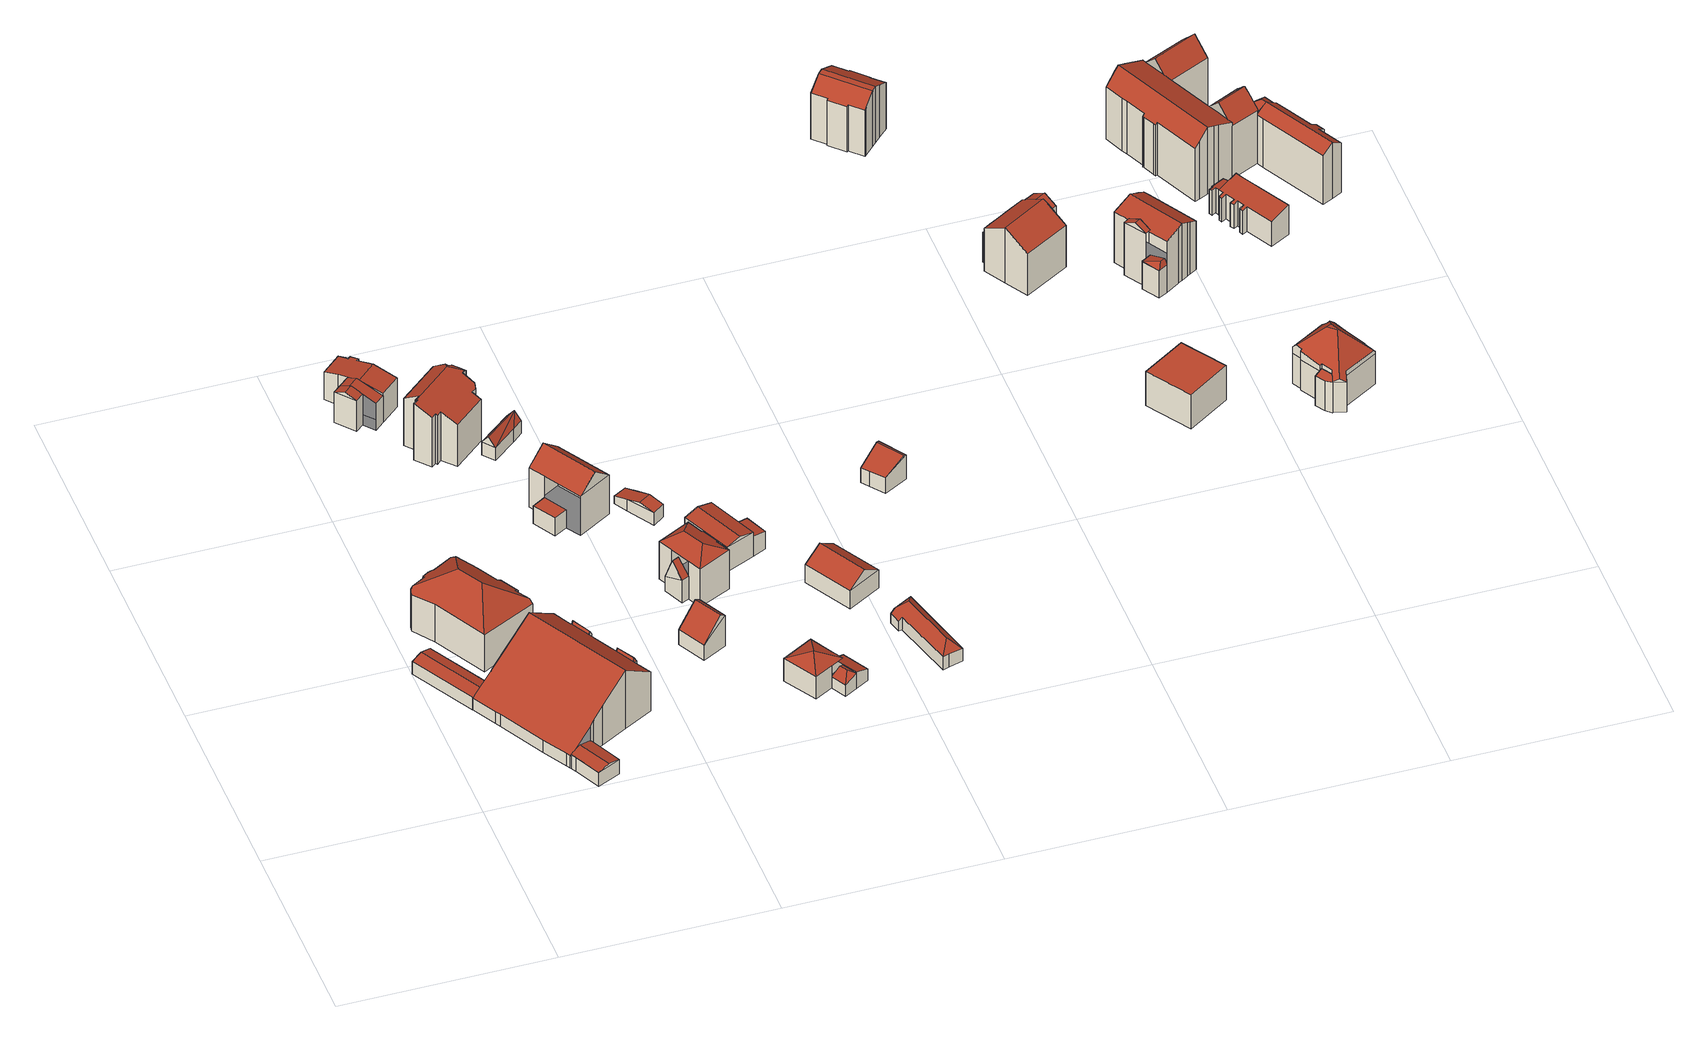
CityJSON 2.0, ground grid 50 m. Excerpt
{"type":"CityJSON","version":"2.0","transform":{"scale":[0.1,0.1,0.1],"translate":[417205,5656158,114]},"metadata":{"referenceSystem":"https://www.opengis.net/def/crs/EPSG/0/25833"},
"CityObjects":{
"building1":{"type":"Building","attributes":{"name":"Loschwitz-Arcaden","Gemeindeschluessel":14612000,"Geometrietyp2DReferenz":"3000","function":"31001_2052","roofType":"9999"},"children":["building1-1","building1-2","building1-3","building1-4","building1-5"]},
"building1-1":{"type":"BuildingPart","attributes":{"Dachtyp_tdc":"tdcFreeFormRoof","Dachneigung":65.28,"QualitaetDacherkennung":30,"Geometrietyp2DReferenz":"3000","measuredHeight":11.46,"roofType":"5000"},"parents":["building1"],"geometry":[{"type":"MultiSurface","lod":"2","boundaries":[[[0,1,2,3]],[[1,4,5,2]],[[4,6,7,5]],[[6,8,9,7]],[[10,0,3,11]],[[8,6,12]],[[6,4,1,12]],[[1,0,10,13,8,12]],[[3,2,5,7,9,11]]],"semantics":{"surfaces":[{"type":"WallSurface"},{"type":"RoofSurface"},{"type":"GroundSurface"}],"values":[0,0,0,0,0,1,1,1,2]}}]},
"building1-2":{"type":"BuildingPart","attributes":{"Dachtyp_tdc":"tdcGableRoof","Dachneigung":36.23,"QualitaetDacherkennung":36,"Geometrietyp2DReferenz":"3000","measuredHeight":16.18,"roofType":"3100"},"parents":["building1"],"geometry":[{"type":"MultiSurface","lod":"2","boundaries":[[[14,15,16,17]],[[15,18,19,16]],[[18,20,21,19]],[[20,22,23,21]],[[22,24,25,23]],[[24,26,27,25]],[[28,29,30,31,32,33]],[[29,34,35,30]],[[34,36,37,35]],[[36,38,39,37]],[[38,40,41,39]],[[40,42,43,41]],[[42,44,45,43]],[[46,47,48]],[[46,49,10,11,47]],[[50,9,8]],[[50,51,52,9]],[[51,53,54,52]],[[53,55,56,54]],[[55,57,58,56]],[[57,59,60,61,62,58]],[[53,51,50,49,46,44,42,40,38]],[[38,36,34,29,28,63,64,26,24,22,20,18,15,14,65,66,59,57,55,53]],[[62,17,16,19,21,23,25,27,31,30,35,37,39,41,43,47,11,9,52,54,56,58]]],"semantics":{"surfaces":[{"type":"WallSurface"},{"type":"RoofSurface"},{"type":"GroundSurface"}],"values":[0,0,0,0,0,0,0,0,0,0,0,0,0,0,0,0,0,0,0,0,0,1,1,2]}}]},
"building1-3":{"type":"BuildingPart","attributes":{"Dachtyp_tdc":"tdcFreeFormRoof","Dachneigung":63.14,"QualitaetDacherkennung":22,"Geometrietyp2DReferenz":"3000","measuredHeight":11.52,"roofType":"5000"},"parents":["building1"],"geometry":[{"type":"MultiSurface","lod":"2","boundaries":[[[45,67,68,43]],[[67,69,70,68]],[[69,71,72,70]],[[71,73,74,72]],[[73,75,76,74]],[[48,47,76,75]],[[73,71,69,67]],[[67,45,75,48,75,73]],[[76,43,68,70,72,74,76,47]]],"semantics":{"surfaces":[{"type":"WallSurface"},{"type":"RoofSurface"},{"type":"GroundSurface"}],"values":[0,0,0,0,0,0,1,1,2]}}]},
"building1-4":{"type":"BuildingPart","attributes":{"Dachtyp_tdc":"tdcGableRoof","Dachneigung":12.77,"QualitaetDacherkennung":58,"Geometrietyp2DReferenz":"3000","measuredHeight":4.62,"roofType":"3100"},"parents":["building1"],"geometry":[{"type":"MultiSurface","lod":"2","boundaries":[[[77,78,79,80]],[[78,81,82,79]],[[81,83,14,17,82]],[[61,77,80,62]],[[84,60,85,86]],[[87,88,89,86,85,66]],[[78,89,88,81]],[[77,84,86,89,78]],[[81,88,87,83]],[[61,60,84,77]],[[80,79,82,17,62]]],"semantics":{"surfaces":[{"type":"WallSurface"},{"type":"RoofSurface"},{"type":"GroundSurface"}],"values":[0,0,0,0,1,1,0,0,0,0,2]}}]},
"building1-5":{"type":"BuildingPart","attributes":{"Dachtyp_tdc":"tdcGableRoof","Dachneigung":13.17,"QualitaetDacherkennung":59,"Geometrietyp2DReferenz":"3000","measuredHeight":4.26,"roofType":"3100"},"parents":["building1"],"geometry":[{"type":"MultiSurface","lod":"2","boundaries":[[[90,91,92,27,26]],[[91,93,94,92]],[[93,95,96,94]],[[95,32,31,96]],[[97,98,99,33]],[[98,93,91,90,63,99]],[[93,98,97,95]],[[95,97,33,32]],[[31,27,92,94,96]]],"semantics":{"surfaces":[{"type":"WallSurface"},{"type":"RoofSurface"},{"type":"GroundSurface"}],"values":[0,0,0,0,1,1,0,0,2]}}]},
"building2":{"type":"Building","attributes":{"Dachtyp_tdc":"tdcFreeFormRoof","Gemeindeschluessel":14612000,"Dachneigung":33.87,"QualitaetDacherkennung":52,"Geometrietyp2DReferenz":"3000","measuredHeight":15.6,"function":"31001_9998","roofType":"5000"},"geometry":[{"type":"Solid","lod":"2","boundaries":[[[[100,101,102,103]],[[101,104,105,102]],[[104,106,107,105]],[[106,108,109,107]],[[108,110,111,109]],[[110,112,113,111]],[[112,114,115,113]],[[114,116,117,115]],[[116,118,119,117]],[[118,120,121,119]],[[120,122,123,121]],[[122,124,125,123]],[[124,126,127,125]],[[126,128,129,127]],[[128,130,131,129]],[[130,132,133,131]],[[132,134,135,133]],[[134,136,137,135]],[[136,138,139,137]],[[138,140,141,139]],[[140,142,143,141]],[[142,144,145,143]],[[144,146,147,145]],[[146,148,149,147]],[[148,150,151,149]],[[150,152,153,151]],[[152,154,155,153]],[[154,156,157,155]],[[156,100,103,157]],[[158,159,100,156,154,152,150,148,146,144,142,140,138,136,134,132,130,128,126,124,160]],[[112,161,162,163,114]],[[116,163,162,158,160,122,120,118]],[[106,104,101,159,158,162,161,110,108]],[[101,100,159]],[[112,110,161]],[[116,114,163]],[[124,122,160]],[[103,102,105,107,109,111,113,115,117,119,121,123,125,127,129,131,133,135,137,139,141,143,145,147,149,151,153,155,157]]]],"semantics":{"surfaces":[{"type":"WallSurface"},{"type":"RoofSurface"},{"type":"GroundSurface"}],"values":[[0,0,0,0,0,0,0,0,0,0,0,0,0,0,0,0,0,0,0,0,0,0,0,0,0,0,0,0,0,1,1,1,1,0,0,0,0,2]]}}]},
"building3":{"type":"Building","attributes":{"Gemeindeschluessel":14612000,"Geometrietyp2DReferenz":"3000","function":"31001_9998","roofType":"9999"},"children":["building3-1","building3-2","building3-3"]},
"building3-1":{"type":"BuildingPart","attributes":{"Dachtyp_tdc":"tdcGableRoof","Dachneigung":17.09,"QualitaetDacherkennung":58,"Geometrietyp2DReferenz":"3000","measuredHeight":9.55,"roofType":"3100"},"parents":["building3"],"geometry":[{"type":"MultiSurface","lod":"2","boundaries":[[[164,165,166,167]],[[168,169,170,171]],[[165,164,172,173,174,175]],[[168,171,176,174,173,177]],[[167,166,178,170,169,179]]],"semantics":{"surfaces":[{"type":"WallSurface"},{"type":"RoofSurface"},{"type":"GroundSurface"}],"values":[0,0,1,1,2]}}]},
"building3-2":{"type":"BuildingPart","attributes":{"Dachtyp_tdc":"tdcGableRoof","Dachneigung":10.05,"QualitaetDacherkennung":36,"Geometrietyp2DReferenz":"3000","measuredHeight":9.39,"roofType":"3100"},"parents":["building3"],"geometry":[{"type":"MultiSurface","lod":"2","boundaries":[[[180,181,182,169,168]],[[181,183,184,182]],[[183,185,186,184]],[[185,187,188,186]],[[187,189,190,188]],[[189,191,192,190]],[[191,193,194,192]],[[193,195,196,194]],[[195,197,198,196]],[[197,199,164,167,198]],[[195,193,191,189,187,185,183,181,180,177,172]],[[172,199,197,195]],[[179,169,182,184,186,188,190,192,194,196,198,167]]],"semantics":{"surfaces":[{"type":"WallSurface"},{"type":"RoofSurface"},{"type":"GroundSurface"}],"values":[0,0,0,0,0,0,0,0,0,0,1,1,2]}}]},
"building3-3":{"type":"BuildingPart","attributes":{"Dachtyp_tdc":"tdcGableRoof","Dachneigung":22.21,"QualitaetDacherkennung":62,"Geometrietyp2DReferenz":"3000","measuredHeight":9.7,"roofType":"3100"},"parents":["building3"],"geometry":[{"type":"MultiSurface","lod":"2","boundaries":[[[200,201,202,178,203]],[[201,204,205,202]],[[204,171,170,205]],[[204,201,206]],[[201,200,175,207,206]],[[171,204,206,207,176,208]],[[178,202,205,170]]],"semantics":{"surfaces":[{"type":"WallSurface"},{"type":"RoofSurface"},{"type":"GroundSurface"}],"values":[0,0,0,0,1,1,2]}}]},
"building4":{"type":"Building","attributes":{"Dachtyp_tdc":"tdcFreeFormRoof","Gemeindeschluessel":14612000,"Dachneigung":24.08,"QualitaetDacherkennung":31,"Geometrietyp2DReferenz":"3000","measuredHeight":15.86,"function":"31001_9998","roofType":"5000"},"geometry":[{"type":"Solid","lod":"2","boundaries":[[[[209,210,211,212]],[[210,213,214,211]],[[213,215,216,214]],[[215,217,218,216]],[[217,219,220,218]],[[219,221,222,220]],[[221,223,224,222]],[[223,225,226,224]],[[225,227,228,226]],[[227,229,230,228]],[[229,231,232,230]],[[231,233,234,232]],[[233,235,236,234]],[[235,237,238,236]],[[237,239,240,238]],[[239,241,242,240]],[[241,243,244,242]],[[243,245,246,244]],[[245,247,248,246]],[[247,209,212,248]],[[249,223,221,219,217,250,251]],[[251,250,215,213,210,209,252]],[[235,233,231,229,227,225,249,251,252,247,245,243,241,239,237]],[[225,223,249]],[[209,247,252]],[[217,215,250]],[[212,211,214,216,218,220,222,224,226,228,230,232,234,236,238,240,242,244,246,248]]]],"semantics":{"surfaces":[{"type":"WallSurface"},{"type":"RoofSurface"},{"type":"GroundSurface"}],"values":[[0,0,0,0,0,0,0,0,0,0,0,0,0,0,0,0,0,0,0,0,1,1,1,0,0,0,2]]}}]},
"building5":{"type":"Building","attributes":{"Dachtyp_tdc":"tdcGableRoof","Gemeindeschluessel":14612000,"Dachneigung":46.53,"QualitaetDacherkennung":7,"Geometrietyp2DReferenz":"3000","measuredHeight":9.5,"function":"31001_9998","roofType":"3100"},"geometry":[{"type":"Solid","lod":"2","boundaries":[[[[253,254,255,256]],[[254,257,258,255]],[[257,259,260,258]],[[259,253,256,260]],[[257,254,261]],[[253,259,262]],[[254,253,262,261]],[[259,257,261,262]],[[256,255,258,260]]]],"semantics":{"surfaces":[{"type":"WallSurface"},{"type":"RoofSurface"},{"type":"GroundSurface"}],"values":[[0,0,0,0,0,0,1,1,2]]}}]},
"building6":{"type":"Building","attributes":{"Dachtyp_tdc":"tdcFreeFormRoof","Gemeindeschluessel":14612000,"Dachneigung":52.91,"QualitaetDacherkennung":17,"Geometrietyp2DReferenz":"3000","measuredHeight":5.87,"function":"31001_9998","roofType":"5000"},"geometry":[{"type":"Solid","lod":"2","boundaries":[[[[263,264,265,266]],[[264,267,268,265]],[[267,269,270,268]],[[269,271,272,270]],[[271,263,266,272]],[[263,273,274]],[[271,273,263]],[[273,271,269]],[[273,269,267]],[[274,273,267,264]],[[274,264,263]],[[266,265,268,270,272]]]],"semantics":{"surfaces":[{"type":"WallSurface"},{"type":"RoofSurface"},{"type":"GroundSurface"}],"values":[[0,0,0,0,0,1,1,1,0,1,0,2]]}}]},
"building7":{"type":"Building","attributes":{"Gemeindeschluessel":14612000,"Geometrietyp2DReferenz":"3000","function":"31001_9998","roofType":"9999"},"children":["building7-1","building7-2"]},
"building7-1":{"type":"BuildingPart","attributes":{"Dachtyp_tdc":"tdcGableRoof","Dachneigung":40.78,"QualitaetDacherkennung":53,"Geometrietyp2DReferenz":"3000","measuredHeight":14.94,"roofType":"3100"},"parents":["building7"],"geometry":[{"type":"MultiSurface","lod":"2","boundaries":[[[275,276,277,278,279]],[[276,280,281,277]],[[280,282,283,281]],[[282,284,285,283]],[[275,284,286,287,276]],[[280,287,286,282]],[[286,284,282]],[[276,287,280]],[[278,277,281,283,285,288]]],"semantics":{"surfaces":[{"type":"WallSurface"},{"type":"RoofSurface"},{"type":"GroundSurface"}],"values":[0,0,0,0,1,1,0,0,2]}}]},
"building7-2":{"type":"BuildingPart","attributes":{"Dachtyp_tdc":"tdcPolyFlatRoof","Dachneigung":0,"QualitaetDacherkennung":49,"Geometrietyp2DReferenz":"3000","measuredHeight":5.08,"roofType":"1000"},"parents":["building7"],"geometry":[{"type":"MultiSurface","lod":"2","boundaries":[[[289,290,291,288]],[[290,292,293,291]],[[292,279,278,293]],[[279,292,290,289]],[[288,291,293,278]]],"semantics":{"surfaces":[{"type":"WallSurface"},{"type":"RoofSurface"},{"type":"GroundSurface"}],"values":[0,0,0,1,2]}}]},
"building8":{"type":"Building","attributes":{"Gemeindeschluessel":14612000,"Geometrietyp2DReferenz":"3000","function":"31001_9998","roofType":"9999"},"children":["building8-1","building8-2"]},
"building8-1":{"type":"BuildingPart","attributes":{"Dachtyp_tdc":"tdcGableRoof","Dachneigung":68.82,"QualitaetDacherkennung":9,"Geometrietyp2DReferenz":"3000","measuredHeight":9.69,"roofType":"3100"},"parents":["building8"],"geometry":[{"type":"MultiSurface","lod":"2","boundaries":[[[294,295,296,297]],[[295,298,299,296]],[[298,300,301,299]],[[298,295,302]],[[295,294,303,302]],[[300,298,302,303]],[[297,296,299,301]]],"semantics":{"surfaces":[{"type":"WallSurface"},{"type":"RoofSurface"},{"type":"GroundSurface"}],"values":[0,0,0,0,1,1,2]}}]},
"building8-2":{"type":"BuildingPart","attributes":{"Dachtyp_tdc":"tdcHipRoof","Dachneigung":25.44,"QualitaetDacherkennung":46,"Geometrietyp2DReferenz":"3000","measuredHeight":12.9,"roofType":"3200"},"parents":["building8"],"geometry":[{"type":"MultiSurface","lod":"2","boundaries":[[[304,305,306,307]],[[305,308,309,306]],[[308,310,311,309]],[[310,312,313,311]],[[312,314,315,313]],[[314,316,317,315]],[[316,318,319,317]],[[318,320,294,297,319]],[[321,304,307,301,300]],[[318,316,322]],[[305,304,323]],[[316,314,312,310,308,305,323,322]],[[304,321,320,318,322,323]],[[307,306,309,311,313,315,317,319,297,301]]],"semantics":{"surfaces":[{"type":"WallSurface"},{"type":"RoofSurface"},{"type":"GroundSurface"}],"values":[0,0,0,0,0,0,0,0,0,1,1,1,1,2]}}]},
"building9":{"type":"Building","attributes":{"Dachtyp_tdc":"tdcFreeFormRoof","Gemeindeschluessel":14612000,"Dachneigung":16.6,"QualitaetDacherkennung":43,"Geometrietyp2DReferenz":"3000","measuredHeight":4.22,"function":"31001_9998","roofType":"5000"},"geometry":[{"type":"Solid","lod":"2","boundaries":[[[[324,325,326,327]],[[325,328,329,326]],[[328,330,331,329]],[[330,332,333,331]],[[332,334,335,333]],[[334,324,327,335]],[[325,324,336,337]],[[337,336,334,332,330,328]],[[328,325,337]],[[324,334,336]],[[327,326,329,331,333,335]]]],"semantics":{"surfaces":[{"type":"WallSurface"},{"type":"RoofSurface"},{"type":"GroundSurface"}],"values":[[0,0,0,0,0,0,1,1,0,0,2]]}}]},
"building10":{"type":"Building","attributes":{"Gemeindeschluessel":14612000,"Geometrietyp2DReferenz":"3000","function":"31001_9998","roofType":"9999"},"children":["building10-1","building10-2","building10-3"]},
"building10-1":{"type":"BuildingPart","attributes":{"Dachtyp_tdc":"tdcPolyFlatRoof","Dachneigung":20.27,"QualitaetDacherkennung":47,"Geometrietyp2DReferenz":"3000","measuredHeight":4.49,"roofType":"2100"},"parents":["building10"],"geometry":[{"type":"MultiSurface","lod":"2","boundaries":[[[338,339,340,341]],[[339,342,343,340]],[[342,344,345,346,343]],[[344,342,339,338,347]],[[341,340,343,346,348]]],"semantics":{"surfaces":[{"type":"WallSurface"},{"type":"RoofSurface"},{"type":"GroundSurface"}],"values":[0,0,0,1,2]}}]},
"building10-2":{"type":"BuildingPart","attributes":{"Dachtyp_tdc":"tdcTentRoof","Dachneigung":25.72,"QualitaetDacherkennung":73,"Geometrietyp2DReferenz":"3000","measuredHeight":8.25,"roofType":"3500"},"parents":["building10"],"geometry":[{"type":"MultiSurface","lod":"2","boundaries":[[[349,350,351,352,353]],[[350,354,355,351]],[[354,356,357,355]],[[356,358,338,341,357]],[[350,349,359,360]],[[354,350,360]],[[356,354,360]],[[359,358,356,360]],[[352,351,355,357,341,348]]],"semantics":{"surfaces":[{"type":"WallSurface"},{"type":"RoofSurface"},{"type":"GroundSurface"}],"values":[0,0,0,0,1,1,1,1,2]}}]},
"building10-3":{"type":"BuildingPart","attributes":{"Dachtyp_tdc":"tdcHipAndGableRoof","Dachneigung":23.58,"QualitaetDacherkennung":43,"Geometrietyp2DReferenz":"3000","measuredHeight":4.39,"roofType":"5000"},"parents":["building10"],"geometry":[{"type":"MultiSurface","lod":"2","boundaries":[[[345,361,362,346]],[[361,353,352,362]],[[361,345,363]],[[345,364,365,363]],[[353,361,363,365]],[[348,346,362,352]]],"semantics":{"surfaces":[{"type":"WallSurface"},{"type":"RoofSurface"},{"type":"GroundSurface"}],"values":[0,0,1,1,1,2]}}]},
"building11":{"type":"Building","attributes":{"Gemeindeschluessel":14612000,"Geometrietyp2DReferenz":"3000","function":"31001_9998","roofType":"9999"},"children":["building11-1","building11-2"]},
"building11-1":{"type":"BuildingPart","attributes":{"Dachtyp_tdc":"tdcGableRoof","Dachneigung":13.81,"QualitaetDacherkennung":63,"Geometrietyp2DReferenz":"3000","measuredHeight":7.76,"roofType":"3100"},"parents":["building11"],"geometry":[{"type":"MultiSurface","lod":"2","boundaries":[[[366,367,368,369,370]],[[367,371,372,368]],[[371,373,374,372]],[[367,366,375]],[[373,371,376]],[[366,373,376,375]],[[371,367,375,376]],[[374,377,369,368,372]]],"semantics":{"surfaces":[{"type":"WallSurface"},{"type":"RoofSurface"},{"type":"GroundSurface"}],"values":[0,0,0,0,0,1,1,2]}}]},
"building11-2":{"type":"BuildingPart","attributes":{"Dachtyp_tdc":"tdcPolyFlatRoof","Dachneigung":10.24,"QualitaetDacherkennung":58,"Geometrietyp2DReferenz":"3000","measuredHeight":5.61,"roofType":"2100"},"parents":["building11"],"geometry":[{"type":"MultiSurface","lod":"2","boundaries":[[[378,370,369,379]],[[380,381,382,377]],[[381,378,379,382]],[[381,380,370,378]],[[379,369,377,382]]],"semantics":{"surfaces":[{"type":"WallSurface"},{"type":"RoofSurface"},{"type":"GroundSurface"}],"values":[0,0,0,1,2]}}]},
"building12":{"type":"Building","attributes":{"Dachtyp_tdc":"tdcGableRoof","Gemeindeschluessel":14612000,"Dachneigung":33.29,"QualitaetDacherkennung":52,"Geometrietyp2DReferenz":"3000","measuredHeight":8.11,"function":"31001_9998","roofType":"3100"},"geometry":[{"type":"Solid","lod":"2","boundaries":[[[[383,384,385,386]],[[384,387,388,385]],[[387,389,390,388]],[[389,383,386,390]],[[387,384,391]],[[383,389,392]],[[384,383,392,391]],[[389,387,391,392]],[[386,385,388,390]]]],"semantics":{"surfaces":[{"type":"WallSurface"},{"type":"RoofSurface"},{"type":"GroundSurface"}],"values":[[0,0,0,0,0,0,1,1,2]]}}]},
"building13":{"type":"Building","attributes":{"Dachtyp_tdc":"tdcFreeFormRoof","Gemeindeschluessel":14612000,"Dachneigung":43.22,"QualitaetDacherkennung":7,"Geometrietyp2DReferenz":"3000","measuredHeight":5.93,"function":"31001_9998","roofType":"5000"},"geometry":[{"type":"Solid","lod":"2","boundaries":[[[[393,394,395,396]],[[394,397,398,395]],[[397,399,400,398]],[[399,401,402,400]],[[401,403,404,402]],[[403,405,406,404]],[[405,407,408,406]],[[407,409,410,408]],[[409,411,412,410]],[[411,393,396,412]],[[407,405,403,413]],[[403,401,399,414,413]],[[399,397,394,414]],[[394,393,411,409,407,413,414]],[[396,395,398,400,402,404,406,408,410,412]]]],"semantics":{"surfaces":[{"type":"WallSurface"},{"type":"RoofSurface"},{"type":"GroundSurface"}],"values":[[0,0,0,0,0,0,0,0,0,0,1,1,1,1,2]]}}]},
"building14":{"type":"Building","attributes":{"Dachtyp_tdc":"tdcFreeFormRoof","Gemeindeschluessel":14612000,"Dachneigung":25.11,"QualitaetDacherkennung":35,"Geometrietyp2DReferenz":"3000","measuredHeight":7,"function":"31001_9998","roofType":"5000"},"geometry":[{"type":"Solid","lod":"2","boundaries":[[[[415,416,417,418]],[[416,419,420,417]],[[419,421,422,420]],[[421,423,424,422]],[[423,415,418,424]],[[425,415,423,426]],[[416,425,426,421,419]],[[423,421,426]],[[416,415,425]],[[418,417,420,422,424]]]],"semantics":{"surfaces":[{"type":"WallSurface"},{"type":"RoofSurface"},{"type":"GroundSurface"}],"values":[[0,0,0,0,0,1,1,0,0,2]]}}]},
"building15":{"type":"Building","attributes":{"Dachtyp_tdc":"tdcCutGableRoof","Gemeindeschluessel":14612000,"Dachneigung":29.62,"QualitaetDacherkennung":54,"Geometrietyp2DReferenz":"3000","measuredHeight":15.63,"function":"31001_9998","roofType":"9999"},"geometry":[{"type":"Solid","lod":"2","boundaries":[[[[427,428,429,430]],[[428,431,432,429]],[[431,433,434,432]],[[433,435,436,434]],[[435,437,438,436]],[[437,439,440,438]],[[439,441,442,440]],[[441,443,444,442]],[[443,445,446,444]],[[445,447,448,446]],[[447,449,450,448]],[[449,451,452,450]],[[451,453,454,452]],[[453,455,456,454]],[[455,457,458,456]],[[457,459,460,458]],[[459,461,462,460]],[[461,427,430,462]],[[441,439,437,435,433,431,428,427,461]],[[459,457,455,453,451,449,447,445,443]],[[461,459,443,441]],[[430,429,432,434,436,438,440,442,444,446,448,450,452,454,456,458,460,462]]]],"semantics":{"surfaces":[{"type":"WallSurface"},{"type":"RoofSurface"},{"type":"GroundSurface"}],"values":[[0,0,0,0,0,0,0,0,0,0,0,0,0,0,0,0,0,0,1,1,1,2]]}}]},
"building16":{"type":"Building","attributes":{"Dachtyp_tdc":"tdcFreeFormRoof","Gemeindeschluessel":14612000,"Dachneigung":45.02,"QualitaetDacherkennung":7,"Geometrietyp2DReferenz":"3000","measuredHeight":9.15,"function":"31001_9998","roofType":"5000"},"geometry":[{"type":"Solid","lod":"2","boundaries":[[[[463,464,465,466]],[[464,467,468,465]],[[467,469,470,468]],[[469,463,466,470]],[[471,469,467]],[[472,471,467,464]],[[472,464,463]],[[471,472,463,469]],[[466,465,468,470]]]],"semantics":{"surfaces":[{"type":"WallSurface"},{"type":"RoofSurface"},{"type":"GroundSurface"}],"values":[[0,0,0,0,1,1,1,1,2]]}}]},
"building17":{"type":"Building","attributes":{"Gemeindeschluessel":14612000,"Geometrietyp2DReferenz":"3000","function":"31001_9998","roofType":"9999"},"children":["building17-1","building17-2"]},
"building17-1":{"type":"BuildingPart","attributes":{"Dachtyp_tdc":"tdcGableRoof","Dachneigung":30.41,"QualitaetDacherkennung":77,"Geometrietyp2DReferenz":"3000","measuredHeight":15.4,"roofType":"3100"},"parents":["building17"],"geometry":[{"type":"MultiSurface","lod":"2","boundaries":[[[473,474,475,476,477,478,479,480,481,482,483]],[[484,485,486,487,488,489,490,491,492]],[[489,488,474,473]],[[488,487,475,474]],[[487,486,476,475]],[[493,478,494]],[[493,495,479,478]],[[495,496,480,479]],[[496,492,481,480]],[[492,491,482,481]],[[491,490,483,482]],[[490,489,473,483]],[[492,496,495,493,484]]],"semantics":{"surfaces":[{"type":"GroundSurface"},{"type":"RoofSurface"},{"type":"WallSurface"}],"values":[0,1,2,2,2,2,2,2,2,2,2,2,1]}}]},
"building17-2":{"type":"BuildingPart","attributes":{"Dachtyp_tdc":"tdcGableRoof","Dachneigung":30.62,"QualitaetDacherkennung":64,"Geometrietyp2DReferenz":"3000","measuredHeight":14.21,"roofType":"3100"},"parents":["building17"],"geometry":[{"type":"MultiSurface","lod":"2","boundaries":[[[497,494,478,498]],[[499,500,476,486]],[[499,497,498,500]],[[497,499,501]],[[494,497,501,502,485,503]],[[499,486,502,501]],[[498,478,477,476,500]]],"semantics":{"surfaces":[{"type":"WallSurface"},{"type":"RoofSurface"},{"type":"GroundSurface"}],"values":[0,0,0,0,1,1,2]}}]},
"building18":{"type":"Building","attributes":{"Dachtyp_tdc":"tdcPolyFlatRoof","Gemeindeschluessel":14612000,"Dachneigung":0,"QualitaetDacherkennung":51,"Geometrietyp2DReferenz":"3000","measuredHeight":9.61,"function":"31001_9998","roofType":"1000"},"geometry":[{"type":"Solid","lod":"2","boundaries":[[[[504,505,506,507]],[[505,508,509,506]],[[508,510,511,509]],[[510,504,507,511]],[[510,508,505,504]],[[507,506,509,511]]]],"semantics":{"surfaces":[{"type":"WallSurface"},{"type":"RoofSurface"},{"type":"GroundSurface"}],"values":[[0,0,0,0,1,2]]}}]},
"building19":{"type":"Building","attributes":{"Gemeindeschluessel":14612000,"Geometrietyp2DReferenz":"3000","function":"31001_9998","roofType":"9999"},"children":["building19-1","building19-2","building19-3"]},
"building19-1":{"type":"BuildingPart","attributes":{"Dachtyp_tdc":"tdcGableRoof","Dachneigung":18.95,"QualitaetDacherkennung":33,"Geometrietyp2DReferenz":"3000","measuredHeight":15.96,"roofType":"3100"},"parents":["building19"],"geometry":[{"type":"MultiSurface","lod":"2","boundaries":[[[512,513,514,515,516,517,518,519,520]],[[520,521,522,523,524,525,526,512]],[[527,528,529,530,531,532,533,534,535,536,537,538,539,540,541]],[[525,524,542,527,541]],[[522,521,530,529]],[[521,520,531,530]],[[520,519,532,531]],[[519,518,533,532]],[[518,517,534,533]],[[517,516,535,534]],[[516,515,536,535]],[[515,514,537,536]],[[514,513,538,537]],[[513,512,539,538]],[[512,526,540,539]],[[526,525,541,540]]],"semantics":{"surfaces":[{"type":"RoofSurface"},{"type":"GroundSurface"},{"type":"WallSurface"}],"values":[0,0,1,2,2,2,2,2,2,2,2,2,2,2,2,2]}}]},
"building19-2":{"type":"BuildingPart","attributes":{"Dachtyp_tdc":"tdcGableRoof","Dachneigung":26.33,"QualitaetDacherkennung":62,"Geometrietyp2DReferenz":"3000","measuredHeight":16.18,"roofType":"3100"},"parents":["building19"],"geometry":[{"type":"MultiSurface","lod":"2","boundaries":[[[543,544,545]],[[546,543,545,547]],[[544,548,547,545]],[[549,529,528,550]],[[543,546,522,529,549]],[[544,543,549,550,551]],[[548,546,547]]],"semantics":{"surfaces":[{"type":"WallSurface"},{"type":"RoofSurface"},{"type":"GroundSurface"}],"values":[0,1,1,2,0,0,0]}}]},
"building19-3":{"type":"BuildingPart","attributes":{"Dachtyp_tdc":"tdcHipAndGableRoof","Dachneigung":17.78,"QualitaetDacherkennung":11,"Geometrietyp2DReferenz":"3000","measuredHeight":9.11,"roofType":"5000"},"parents":["building19"],"geometry":[{"type":"MultiSurface","lod":"2","boundaries":[[[552,553,554,555]],[[553,551,550,554]],[[542,552,555,527]],[[556,552,557]],[[542,558,557,552]],[[559,556,557,558,560]],[[551,559,560,561]],[[553,556,559,551]],[[552,556,553]],[[555,554,550,528,527]]],"semantics":{"surfaces":[{"type":"WallSurface"},{"type":"RoofSurface"},{"type":"GroundSurface"}],"values":[0,0,0,1,1,1,0,0,0,2]}}]},
"building20":{"type":"Building","attributes":{"Dachtyp_tdc":"tdcPolyFlatRoof","Gemeindeschluessel":14612000,"Dachneigung":24.19,"QualitaetDacherkennung":47,"Geometrietyp2DReferenz":"3000","measuredHeight":9.11,"function":"31001_9998","roofType":"2100"},"geometry":[{"type":"Solid","lod":"2","boundaries":[[[[562,563,564,565]],[[563,566,567,564]],[[566,568,569,567]],[[568,570,571,569]],[[570,572,573,571]],[[572,562,565,573]],[[572,570,568,566,563,562]],[[565,564,567,569,571,573]]]],"semantics":{"surfaces":[{"type":"WallSurface"},{"type":"RoofSurface"},{"type":"GroundSurface"}],"values":[[0,0,0,0,0,0,1,2]]}}]},
"building21":{"type":"Building","attributes":{"Dachtyp_tdc":"tdcFreeFormRoof","Gemeindeschluessel":14612000,"Dachneigung":47.15,"QualitaetDacherkennung":40,"Geometrietyp2DReferenz":"3000","measuredHeight":15.43,"function":"31001_9998","roofType":"5000"},"geometry":[{"type":"Solid","lod":"2","boundaries":[[[[574,575,576,577]],[[575,578,579,576]],[[578,580,581,579]],[[580,582,583,581]],[[582,584,585,583]],[[584,586,587,585]],[[586,588,589,587]],[[588,572,590,589]],[[572,591,592,590]],[[591,593,594,592]],[[593,595,596,594]],[[595,597,598,596]],[[597,599,600,598]],[[599,601,602,600]],[[601,603,604,602]],[[603,605,606,604]],[[605,607,608,606]],[[607,574,577,608]],[[609,610,611,612,613,614,615,616]],[[617,618,619,620,621,610,609,622,623,624]],[[588,625,623,622,626,627]],[[628,629,630,631,627,626,616,615,632,633]],[[626,622,609,616]],[[595,628,633,597]],[[597,633,632,599]],[[599,632,615,614,601]],[[588,627,631,572]],[[572,631,630,591]],[[591,630,629,593]],[[593,629,628,595]],[[584,624,623,625,586]],[[586,625,588]],[[582,617,624,584]],[[607,611,610,621,574]],[[574,621,620,575]],[[575,620,619,578]],[[578,619,618,580]],[[580,618,617,582]],[[601,614,613,603]],[[603,613,612,605]],[[605,612,611,607]],[[577,576,579,581,583,585,587,589,590,592,594,596,598,600,602,604,606,608]]]],"semantics":{"surfaces":[{"type":"WallSurface"},{"type":"RoofSurface"},{"type":"GroundSurface"}],"values":[[0,0,0,0,0,0,0,0,0,0,0,0,0,0,0,0,0,0,1,1,1,1,1,0,0,0,0,0,0,0,0,0,0,0,0,0,0,0,0,0,0,2]]}}]},
"building22":{"type":"Building","attributes":{"Gemeindeschluessel":14612000,"Geometrietyp2DReferenz":"3000","function":"31001_9998","roofType":"9999"},"children":["building22-1","building22-2"]},
"building22-1":{"type":"BuildingPart","attributes":{"Dachtyp_tdc":"tdcPolyFlatRoof","Dachneigung":14.85,"QualitaetDacherkennung":58,"Geometrietyp2DReferenz":"3000","measuredHeight":8.26,"roofType":"2100"},"parents":["building22"],"geometry":[{"type":"MultiSurface","lod":"2","boundaries":[[[634,635,636,637]],[[635,638,639,636]],[[638,640,641,639]],[[640,642,643,641]],[[642,644,645,643]],[[644,646,647,645]],[[646,648,649,647]],[[648,650,651,649]],[[650,652,653,651]],[[652,654,655,653]],[[654,656,657,655]],[[656,658,659,657]],[[658,660,661,659]],[[662,663,664,665,666]],[[663,667,668,664]],[[667,669,670,668]],[[669,634,637,670]],[[669,667,663,662,671,660,658,656,654,652,650,648,646,644,642,640,638,635,634]],[[637,636,639,641,643,645,647,649,651,653,655,657,659,661,665,664,668,670]]],"semantics":{"surfaces":[{"type":"WallSurface"},{"type":"RoofSurface"},{"type":"GroundSurface"}],"values":[0,0,0,0,0,0,0,0,0,0,0,0,0,0,0,0,0,1,2]}}]},
"building22-2":{"type":"BuildingPart","attributes":{"Dachtyp_tdc":"tdcPolyFlatRoof","Dachneigung":12.99,"QualitaetDacherkennung":62,"Geometrietyp2DReferenz":"3000","measuredHeight":7.04,"roofType":"2100"},"parents":["building22"],"geometry":[{"type":"MultiSurface","lod":"2","boundaries":[[[672,666,665,673]],[[674,675,676,661,660]],[[675,677,678,676]],[[677,679,680,678]],[[679,681,682,680]],[[681,683,684,682]],[[683,672,673,684]],[[683,681,679,677,675,674,671,666,672]],[[673,665,661,676,678,680,682,684]]],"semantics":{"surfaces":[{"type":"WallSurface"},{"type":"RoofSurface"},{"type":"GroundSurface"}],"values":[0,0,0,0,0,0,0,1,2]}}]},
"building23":{"type":"Building","attributes":{"Gemeindeschluessel":14612000,"Geometrietyp2DReferenz":"3000","function":"31001_9998","roofType":"9999"},"children":["building23-1","building23-2","building23-3","building23-4","building23-5"]},
"building23-1":{"type":"BuildingPart","attributes":{"Dachtyp_tdc":"tdcGableRoof","Dachneigung":45.9,"QualitaetDacherkennung":56,"Geometrietyp2DReferenz":"3000","measuredHeight":18.89,"roofType":"3100"},"parents":["building23"],"geometry":[{"type":"MultiSurface","lod":"2","boundaries":[[[685,686,687,688,689]],[[690,691,692,693]],[[691,694,695,692]],[[694,696,697,695]],[[696,698,699,697]],[[698,700,701,699]],[[700,702,703,701]],[[702,704,705,706,703]],[[702,700,698,696,694,691,690,707,708]],[[708,709,686,685,710,704,702]],[[688,687,711,693,692,695,697,699,701,703,706,712]]],"semantics":{"surfaces":[{"type":"WallSurface"},{"type":"RoofSurface"},{"type":"GroundSurface"}],"values":[0,0,0,0,0,0,0,0,1,1,2]}}]},
"building23-2":{"type":"BuildingPart","attributes":{"Dachtyp_tdc":"tdcGableRoof","Dachneigung":46.98,"QualitaetDacherkennung":62,"Geometrietyp2DReferenz":"3000","measuredHeight":18.9,"roofType":"3100"},"parents":["building23"],"geometry":[{"type":"MultiSurface","lod":"2","boundaries":[[[713,714,715,716]],[[714,717,718,715]],[[719,720,721,722]],[[720,713,716,721]],[[723,724,717,714,713]],[[713,720,719,725,723]],[[716,715,718,726,722,721]]],"semantics":{"surfaces":[{"type":"WallSurface"},{"type":"RoofSurface"},{"type":"GroundSurface"}],"values":[0,0,0,0,1,1,2]}}]},
"building23-3":{"type":"BuildingPart","attributes":{"Dachtyp_tdc":"tdcGableRoof","Dachneigung":21.82,"QualitaetDacherkennung":48,"Geometrietyp2DReferenz":"3000","measuredHeight":18.76,"roofType":"3100"},"parents":["building23"],"geometry":[{"type":"MultiSurface","lod":"2","boundaries":[[[727,728,690,693,718,717]],[[729,730,731,687,686]],[[730,732,733,731]],[[732,734,735,733]],[[734,736,737,735]],[[736,738,739,737]],[[738,740,741,739]],[[740,742,743,741]],[[742,744,745,743]],[[744,746,747,745]],[[746,748,749,747]],[[748,750,751,749]],[[750,752,753,751]],[[752,754,755,753]],[[754,756,757,755]],[[756,758,759,757]],[[758,760,761,759]],[[760,762,763,761]],[[762,764,719,722,763]],[[760,758,756,754,752,750,748,746,744,742,740,738,736,734]],[[734,732,730,729,709,765,707,728,727,724,766,725,764,762,760]],[[718,693,711,687,731,733,735,737,739,741,743,745,747,749,751,753,755,757,759,761,763,722,726]]],"semantics":{"surfaces":[{"type":"WallSurface"},{"type":"RoofSurface"},{"type":"GroundSurface"}],"values":[0,0,0,0,0,0,0,0,0,0,0,0,0,0,0,0,0,0,0,1,1,2]}}]},
"building23-4":{"type":"BuildingPart","attributes":{"Dachtyp_tdc":"tdcHipAndGableRoof","Dachneigung":38.62,"QualitaetDacherkennung":49,"Geometrietyp2DReferenz":"3000","measuredHeight":15.63,"roofType":"5000"},"parents":["building23"],"geometry":[{"type":"MultiSurface","lod":"2","boundaries":[[[705,767,768,706]],[[767,769,770,768]],[[767,705,771]],[[705,772,773,771]],[[769,767,771,773,774]],[[712,706,768,770,775]]],"semantics":{"surfaces":[{"type":"WallSurface"},{"type":"RoofSurface"},{"type":"GroundSurface"}],"values":[0,0,1,1,1,2]}}]},
"building23-5":{"type":"BuildingPart","attributes":{"Dachtyp_tdc":"tdcGableRoof","Dachneigung":35.23,"QualitaetDacherkennung":65,"Geometrietyp2DReferenz":"3000","measuredHeight":15.72,"roofType":"3100"},"parents":["building23"],"geometry":[{"type":"MultiSurface","lod":"2","boundaries":[[[776,777,778,770,769]],[[777,779,780,778]],[[779,781,782,780]],[[781,783,784,782]],[[783,785,786,784]],[[785,787,788,786]],[[787,789,790,788]],[[789,791,792,790]],[[791,793,794,792]],[[793,795,796,794]],[[795,689,688,796]],[[791,789,787,785,783,781,779,777,776,797]],[[797,773,798,799,689,795,793,791]],[[688,712,775,770,778,780,782,784,786,788,790,792,794,796]]],"semantics":{"surfaces":[{"type":"WallSurface"},{"type":"RoofSurface"},{"type":"GroundSurface"}],"values":[0,0,0,0,0,0,0,0,0,0,0,1,1,2]}}]}
},
"vertices":[
[395,287,106],[398,289,115],[398,289,0],[395,287,0],[403,292,104],[403,292,0],[427,247,104],[427,247,0],[419,241,104],[419,241,0],[388,298,106],[388,298,0],[421,248,115],[388,298,104],
[222,75,34],[221,77,34],[221,77,0],[222,75,0],[216,86,34],[216,86,0],[183,144,33],[183,144,0],[124,253,33],[124,253,0],[117,265,33],[117,265,0],[86,322,33],[86,322,0],[135,349,74],[137,351,76],[137,351,0],[135,349,0],[135,349,35],[135,349,36],[150,358,87],[150,358,0],[176,372,108],[176,372,0],[240,407,162],[240,407,0],[308,444,110],[308,444,0],[332,400,109],[332,400,0],[332,400,110],[332,400,105],[364,342,109],[364,342,0],[364,342,105],[388,298,109],[419,241,109],[442,198,109],[442,198,0],[374,161,162],[374,161,0],[310,126,109],[310,126,0],[285,111,87],[285,111,0],[276,105,79],[276,105,39],[276,105,38],[276,105,0],[90,325,37],[88,323,35],[226,78,38],[231,80,42],
[337,403,116],[337,403,0],[341,405,105],[341,405,0],[365,361,105],[365,361,0],[360,359,115],[360,359,0],[356,356,105],[356,356,0],
[313,26,38],[258,0,38],[258,0,0],[313,26,0],[229,62,38],[229,62,0],[222,75,38],[313,26,40],[247,89,47],[286,13,47],[222,75,39],[229,62,39],[258,0,39],
[86,322,35],[85,323,35],[85,323,0],[1,475,35],[1,475,0],[50,502,35],[50,502,0],[50,502,36],[26,489,43],[110,335,43],
[161,694,104],[202,638,109],[202,638,6],[161,694,6],[230,587,109],[230,587,6],[239,592,102],[239,592,6],[263,548,102],[263,548,6],[254,543,109],[254,543,6],[279,497,102],[279,497,6],[147,425,109],[147,425,6],[78,551,111],[78,551,6],[43,601,107],[43,601,6],[44,608,110],[44,608,6],[45,614,113],[45,614,6],[85,642,113],[85,642,6],[82,645,110],[82,645,6],[84,648,109],[84,648,6],[85,650,108],[85,650,6],[86,652,107],[86,652,6],[88,654,106],[88,654,6],[90,656,106],[90,656,6],[92,657,105],[92,657,6],[94,659,105],[94,659,6],[97,661,105],[97,661,6],[99,662,105],[99,662,6],[101,663,105],[101,663,6],[104,664,105],[104,664,6],[106,665,105],[106,665,6],[109,665,106],[109,665,6],[112,665,106],[112,665,6],[114,662,109],[114,662,6],[143,589,162],[169,683,113],[50,618,117],[274,507,110],[176,529,162],[146,427,110],
[193,1235,108],[171,1216,108],[171,1216,33],[193,1235,33],[135,1303,119],[135,1303,33],[113,1284,33],[113,1284,119],[154,1280,127],[150,1284,128],[129,1266,128],[147,1245,120],[123,1273,125],[142,1295,123],[149,1242,33],[154,1280,33],
[135,1303,121],[121,1320,118],[121,1320,33],[98,1346,111],[98,1346,33],[143,1385,111],[143,1385,33],[159,1366,116],[159,1366,33],[165,1370,116],[165,1370,33],[178,1354,119],[178,1354,33],[173,1350,119],[173,1350,33],[199,1319,127],[199,1319,33],[238,1274,114],[238,1274,33],[193,1235,114],
[149,1242,118],[131,1226,118],[131,1226,33],[149,1242,112],[94,1268,119],[94,1268,33],[112,1247,130],[131,1263,130],[114,1283,119],
[223,1112,188],[236,1122,188],[236,1122,32],[223,1112,32],[211,1151,164],[211,1151,32],[304,1230,164],[304,1230,32],[328,1202,183],[328,1202,32],[339,1212,173],[339,1212,32],[348,1202,173],[348,1202,32],[362,1185,173],[362,1185,32],[351,1176,177],[351,1176,32],[370,1152,163],[370,1152,32],[367,1137,159],[367,1137,32],[357,1129,159],[357,1129,32],[371,1112,149],[371,1112,32],[297,1049,149],[297,1049,32],[270,1080,167],[270,1080,32],[259,1070,167],[259,1070,32],[256,1074,170],[256,1074,32],[245,1065,170],[245,1065,32],[216,1099,190],[216,1099,32],[227,1108,190],[227,1108,32],[358,1182,177],[323,1208,183],[322,1191,190],[226,1109,190],
[602,315,45],[567,381,45],[567,381,3],[602,315,3],[624,412,88],[624,412,3],[659,345,88],[659,345,3],[612,405,98],[647,339,98],
[373,1022,86],[351,1049,86],[351,1049,50],[373,1022,50],[429,1113,86],[429,1113,50],[453,1088,86],[453,1088,50],[429,1068,86],[429,1068,50],[441,1100,109],[362,1035,109],
[422,844,138],[400,880,138],[400,880,28],[422,844,28],[422,844,78],[480,928,137],[480,928,28],[554,804,137],[554,804,28],[474,757,138],[474,757,28],[514,780,177],[440,904,177],[453,791,28],
[453,791,78],[422,773,78],[422,773,28],[391,826,78],[391,826,28],
[619,470,107],[602,462,107],[602,462,44],[619,470,44],[580,511,84],[580,511,44],[597,519,84],[597,519,44],[589,491,141],[606,499,141],
[581,552,149],[658,588,153],[658,588,44],[581,552,44],[675,550,153],[675,550,44],[679,552,150],[679,552,44],[699,510,150],[699,510,44],[695,508,153],[695,508,44],[711,473,153],[711,473,44],[634,438,149],[634,438,44],[619,470,149],[597,519,149],[657,489,173],[633,540,173],
[653,739,81],[626,719,80],[626,719,45],[653,739,45],[587,783,77],[587,783,45],[569,815,66],[569,815,45],[599,832,66],[599,832,45],[617,800,78],[617,800,45],[634,771,87],[605,754,87],
[835,157,74],[866,174,61],[866,174,29],[835,157,29],[900,113,61],[900,113,29],[870,96,74],[870,96,71],[870,96,29],[850,131,74],[850,131,29],
[819,114,91],[777,90,91],[777,90,29],[819,114,29],[819,114,60],[731,169,91],[731,169,29],[805,211,91],[805,211,29],[835,157,91],[850,131,91],[791,150,111],
[839,78,60],[839,78,29],[853,110,73],[850,131,71],[843,128,73],
[791,549,119],[722,519,120],[722,519,51],[791,549,51],[791,549,107],[668,640,120],[668,640,51],[737,670,119],[737,670,51],[756,534,129],[702,655,129],[767,602,51],
[823,564,101],[823,564,51],[767,602,107],[800,617,101],[800,617,51],
[922,293,127],[858,405,127],[858,405,77],[922,293,77],[937,450,128],[937,450,77],[1001,338,128],[1001,338,77],[899,428,158],[962,316,158],
[992,232,94],[1001,235,103],[1001,235,67],[992,232,67],[1026,250,103],[1026,250,67],[1046,261,103],[1046,261,67],[1084,116,103],[1084,116,67],[1097,66,103],[1097,66,67],[1064,57,103],[1064,57,67],[1049,52,103],[1049,52,67],[1008,204,102],[1008,204,67],[1000,202,94],[1000,202,67],[1067,84,126],[1030,223,126],
[1137,560,232],[1081,529,207],[1081,529,164],[1137,560,164],[1056,562,206],[1056,562,164],[1042,580,205],[1042,580,164],[1096,621,232],[1096,621,164],[1132,557,234],[1091,617,234],
[1258,1409,598],[1286,1381,598],[1286,1381,469],[1258,1409,469],[1290,1385,595],[1290,1385,469],[1325,1349,595],[1325,1349,469],[1322,1346,598],[1322,1346,469],[1349,1319,598],[1349,1319,469],[1328,1298,615],[1328,1298,469],[1314,1284,626],[1314,1284,469],[1304,1273,625],[1304,1273,469],[1282,1251,602],[1282,1251,469],[1278,1247,598],[1278,1247,469],[1250,1276,598],[1250,1276,469],[1247,1273,595],[1247,1273,469],[1213,1308,595],[1213,1308,469],[1215,1310,598],[1215,1310,469],[1187,1338,598],[1187,1338,469],[1213,1364,625],[1213,1364,469],[1224,1374,626],[1224,1374,469],
[1445,915,470],[1435,931,470],[1435,931,388],[1445,915,388],[1456,943,470],[1456,943,388],[1465,927,470],[1465,927,388],[1453,930,479],[1448,928,479],
[1465,927,385],[1499,947,385],[1536,968,385],[1540,961,385],[1566,917,385],[1572,907,385],[1598,862,385],[1491,800,385],[1459,854,385],[1429,905,385],[1445,915,385],[1566,917,539],[1556,934,527],[1540,961,509],[1536,968,504],[1499,947,504],[1465,927,504],[1445,915,504],[1429,905,504],[1459,854,539],[1572,907,533],[1572,907,508],[1598,862,502],[1491,800,502],
[1596,922,508],[1596,922,385],[1564,975,509],[1564,975,385],[1580,949,527],[1556,935,527],[1566,917,515],
[1784,349,475],[1683,283,475],[1683,283,379],[1784,349,379],[1616,386,475],[1616,386,379],[1717,451,475],[1717,451,379],
[1791,662,617],[1807,672,607],[1814,676,603],[1830,686,593],[1762,800,593],[1755,811,593],[1740,802,603],[1721,791,614],[1717,788,617],[1673,763,599],[1694,728,599],[1724,676,599],[1748,636,599],[1779,655,612],[1790,662,616],[1748,636,457],[1724,676,457],[1694,728,457],[1673,763,457],[1717,788,457],[1721,791,457],[1740,802,457],[1755,811,457],[1762,800,457],[1830,686,457],[1814,676,457],[1807,672,457],[1791,662,457],[1790,662,457],[1779,655,457],[1748,636,533],
[1680,719,604],[1711,668,605],[1696,693,619],[1694,728,604],[1710,701,619],[1724,676,605],[1680,719,457],[1711,668,457],[1711,668,533],
[1726,623,533],[1702,663,533],[1702,663,457],[1726,623,457],[1702,663,535],[1732,635,548],[1745,642,548],[1711,668,535],[1724,676,535],[1724,676,533],
[1944,170,533],[1930,192,533],[1930,192,451],[1944,170,451],[1944,200,540],[1944,200,451],[1948,202,542],[1948,202,451],[1963,177,542],[1963,177,451],[1958,157,536],[1958,157,451],
[2017,322,536],[2032,295,536],[2032,295,452],[2017,322,452],[2058,252,536],[2058,252,452],[2060,249,536],[2060,249,452],[2056,246,536],[2056,246,452],[2073,216,536],[2073,216,452],[1990,167,536],[1990,167,452],[1986,149,536],[1986,149,452],[1958,157,452],[1963,177,536],[1963,177,452],[1948,202,536],[1948,202,452],[1944,200,536],[1944,200,452],[1916,248,536],[1916,248,452],[1920,251,536],[1920,251,452],[1907,274,536],[1907,274,452],[1990,323,536],[1990,323,452],[1993,318,536],[1993,318,452],[1997,310,536],[1997,310,452],[1990,262,605],[2004,314,568],[1997,310,568],[1993,318,560],[1990,323,554],[1907,274,554],[1913,264,566],[1978,256,605],[2056,246,547],[2060,249,542],[2058,252,543],[2032,295,549],[2017,322,553],[1999,239,607],[2068,213,550],[2073,216,543],[1990,167,550],[1996,237,607],[1972,153,546],[1944,200,553],[1948,202,556],[1963,177,553],[1958,157,539],[1920,251,564],[1916,248,560],
[1981,631,594],[1947,694,594],[1947,694,525],[1981,631,525],[1935,688,590],[1935,688,525],[1932,697,591],[1932,697,525],[1942,702,594],[1942,702,525],[1934,718,594],[1934,718,525],[1924,712,591],[1924,712,525],[1919,721,591],[1919,721,525],[1929,726,594],[1929,726,525],[1918,747,594],[1918,747,525],[1906,740,590],[1906,740,525],[1903,749,591],[1903,749,525],[1914,755,594],[1914,755,525],[1908,765,594],[1908,765,525],[1940,782,604],[1955,790,608],[1955,790,525],[1940,782,525],[1940,782,596],[1963,775,608],[1963,775,525],[2028,656,608],[2028,656,525],[1914,768,596],
[1930,801,591],[1930,801,525],[1908,765,596],[1904,774,594],[1904,774,525],[1894,768,594],[1894,768,525],[1890,775,592],[1890,775,525],[1900,781,592],[1900,781,525],[1898,784,591],[1898,784,525],
[2038,895,674],[1971,864,675],[1971,864,527],[2038,895,527],[2038,895,663],[1938,937,675],[2007,969,675],[2007,969,527],[1938,937,527],[2022,976,675],[2022,976,527],[2026,967,685],[2026,967,527],[2029,962,691],[2029,962,527],[2013,955,691],[2013,955,527],[2023,933,716],[2023,933,527],[2027,925,707],[2027,925,672],[2027,925,527],[1942,928,686],[1954,901,716],[1966,874,686],[2040,896,674],[1954,901,527],[2040,896,527],
[1977,1129,716],[1994,1093,673],[1994,1093,527],[1977,1129,527],[1889,1045,673],[1889,1045,527],[1856,1117,675],[1961,1165,675],[1961,1165,527],[1856,1117,527],[1872,1081,716],[1884,1056,686],[1860,1108,686],[1872,1081,527],
[1889,1045,686],[1938,937,686],[1971,864,686],[1936,848,701],[1936,848,527],[1923,842,707],[1923,842,527],[1906,834,714],[1906,834,527],[1885,825,688],[1885,825,527],[1874,820,674],[1874,820,527],[1825,928,674],[1825,928,527],[1821,926,668],[1821,926,527],[1818,932,668],[1818,932,527],[1806,959,668],[1806,959,527],[1804,963,668],[1804,963,527],[1808,965,674],[1808,965,527],[1786,1013,674],[1786,1013,527],[1780,1026,674],[1780,1026,527],[1759,1073,673],[1759,1073,527],[1783,1084,705],[1783,1084,527],[1791,1087,714],[1791,1087,527],[1808,1095,707],[1808,1095,527],[1856,1117,686],[1954,901,686],[1872,1081,686],
[2072,946,662],[2072,946,527],[2088,917,661],[2088,917,527],[2056,918,683],[2040,896,671],[2062,906,683],[2063,906,682],[2063,906,527],
[2088,917,665],[2105,885,665],[2105,885,527],[2116,865,665],[2116,865,527],[2135,828,665],[2135,828,527],[2150,836,653],[2150,836,527],[2161,815,653],[2161,815,527],[2146,807,665],[2146,807,527],[2177,749,665],[2177,749,527],[2153,736,684],[2153,736,527],[2128,723,663],[2128,723,527],[2046,879,663],[2046,879,527],[2063,906,684],[2046,899,670],[2040,896,665]
]}
